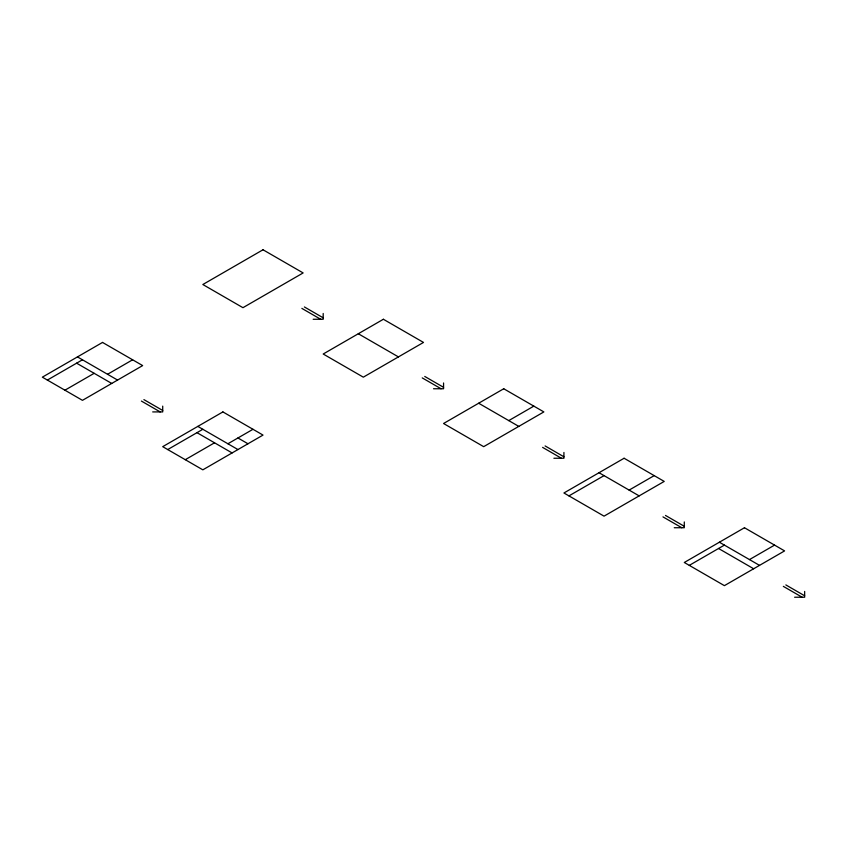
<?xml version="1.0" encoding="UTF-8"?>
<svg xmlns="http://www.w3.org/2000/svg" width="847" height="847" viewBox="0 0 847 847"><rect width="100%" height="100%" fill="white"/><g stroke="black" fill="none" stroke-linecap="round" stroke-linejoin="round"><path stroke-width="1.27" d="M47.368 380.07L82.466 359.795M64.923 390.202L94.176 373.315M107.548 374.279L132.619 359.795M167.727 449.556L202.835 429.291M185.281 459.688L214.535 442.801M227.907 443.764L252.988 429.291M508.761 420.61L533.832 406.126M568.94 495.887L604.049 475.622M629.12 490.095L654.191 475.622M689.299 565.373L724.407 545.108M749.479 559.592L774.56 545.108M313.168 319.266L323.194 319.266L323.194 313.475M433.526 388.752L443.563 388.752L443.563 382.96M152.682 411.917L162.709 411.917L162.709 406.126M553.896 458.248L563.922 458.248L563.922 452.457M674.254 527.734L684.291 527.734L684.291 521.943M794.624 597.23L804.65 597.23L804.65 591.439M358.302 333.739L398.429 356.905M478.671 403.236L518.788 426.39M599.03 472.721L639.146 495.887M719.389 542.218L759.515 565.373M304.391 306.953L323.194 317.816M424.749 376.449L443.563 387.312M545.119 445.935L563.922 456.798M665.477 515.431L684.291 526.294M785.847 584.917L804.65 595.78M718.552 548.485L753.661 568.761M301.881 308.403L320.685 319.266M422.251 377.9L441.054 388.752M542.609 447.385L561.413 458.248M662.968 516.882L681.782 527.734M783.337 586.368L802.141 597.23M237.943 437.973L247.97 443.764M77.458 356.905L117.574 380.07M197.817 426.39L237.943 449.556M143.905 399.615L162.709 410.467M76.622 363.183L111.73 383.447M196.98 432.669L232.089 452.933M141.396 401.065L160.21 411.917M102.529 342.432L42.35 377.169L82.466 400.335L142.656 365.586L102.529 342.432M263.015 249.77L202.835 284.518L242.951 307.683L303.141 272.935L263.015 249.77M222.899 411.917L162.709 446.665L202.835 469.831L263.015 435.083L222.899 411.917M383.384 319.266L323.194 354.014L363.321 377.169L423.5 342.432L383.384 319.266M503.743 388.752L443.563 423.5L483.679 446.665L543.859 411.917L503.743 388.752M624.101 458.248L563.922 492.986L604.049 516.151L664.228 481.414L624.101 458.248M744.471 527.734L684.291 562.482L724.407 585.648L784.587 550.899L744.471 527.734"/></g></svg>
